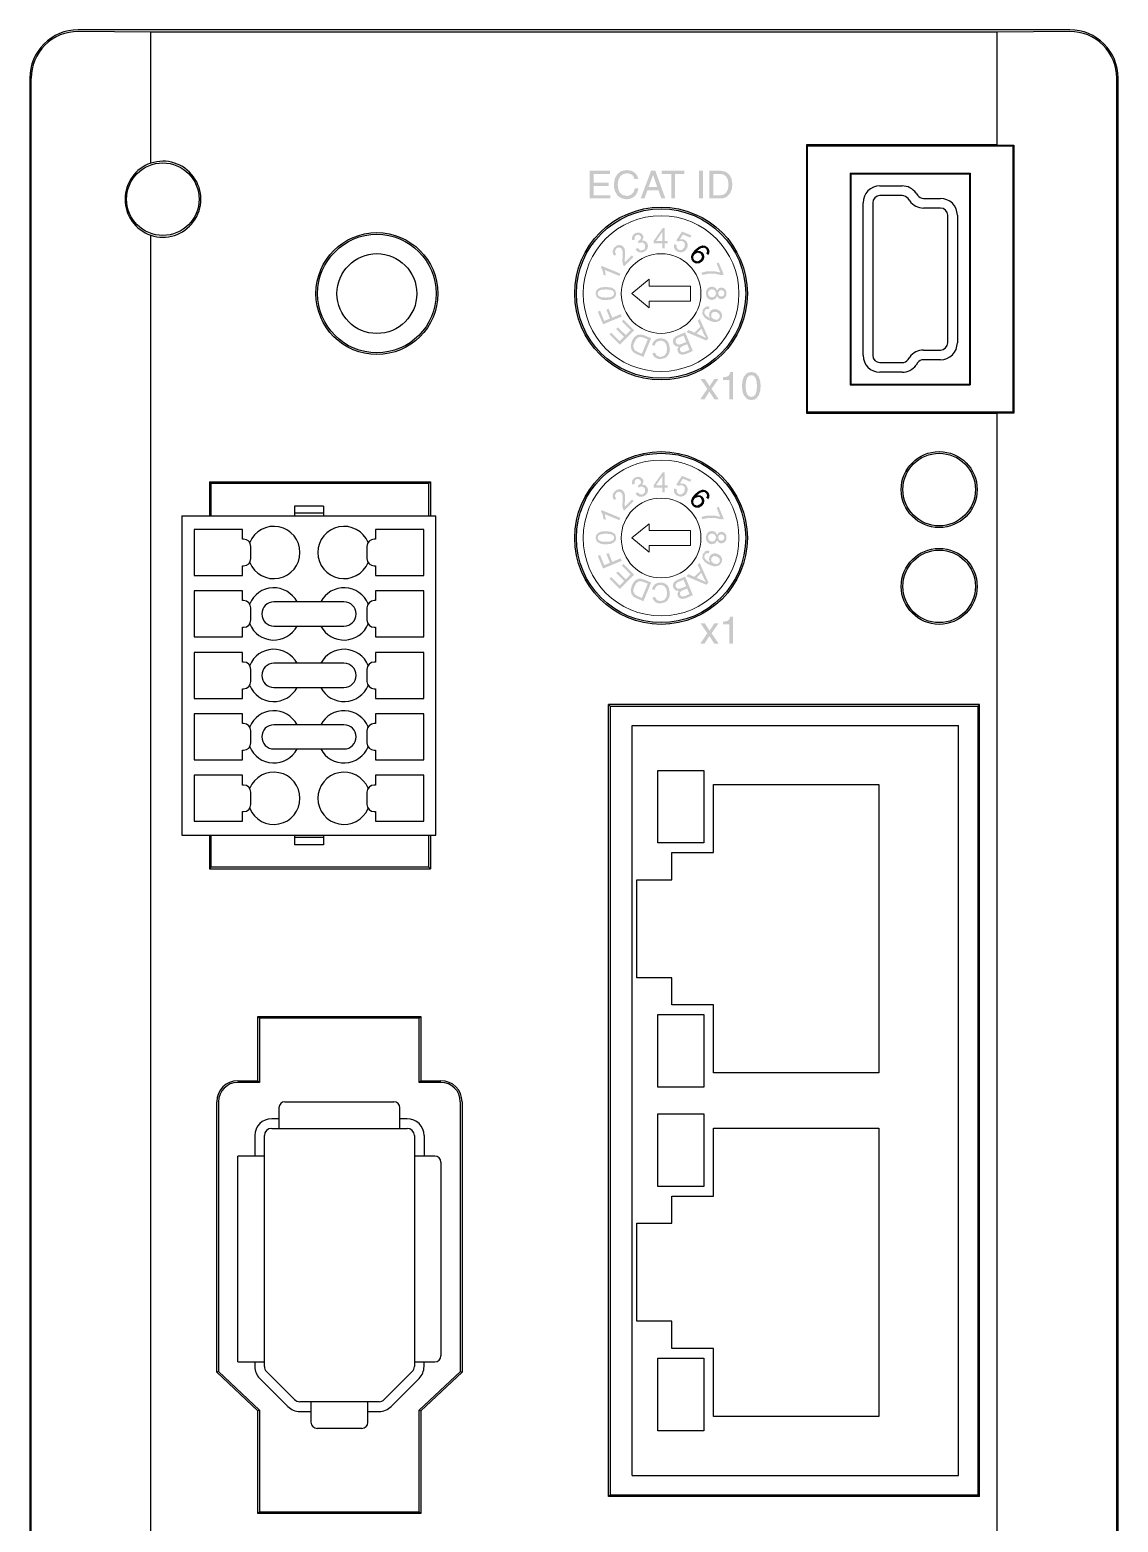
# Model space of a CAD drawing. Header units: inches. Extents: x 211.4 to 252.5, y 30.1 to 125.7.
# Drawn here: x 211.4 to 252.5, y 69.4 to 125.7 of the extents above; entities that cross this region are included whole.
import ezdxf

# ---------------------------------------------------------------- set-up
doc = ezdxf.new("R2010")
doc.units = ezdxf.units.IN
doc.header["$MEASUREMENT"] = 0

msp = doc.modelspace()

# ---------------------------------------------------------------- hatches: boundary and pattern name
h = msp.add_hatch(color=7)
h.dxf.hatch_style = 2
h.paths.add_polyline_path([(233.326, 119.377), (232.553, 119.377), (232.553, 120.424), (233.316, 120.424), (233.316, 120.299), (232.695, 120.299), (232.695, 119.978), (233.268, 119.978), (233.268, 119.852), (232.695, 119.852), (232.695, 119.502), (233.326, 119.502)])
h = msp.add_hatch(color=7)
h.dxf.hatch_style = 2
h.paths.add_polyline_path([(234.246, 120.109), (234.198, 120.221), (234.123, 120.287), (234.036, 120.318), (233.953, 120.326), (233.82, 120.3), (233.711, 120.222), (233.638, 120.092), (233.61, 119.91), (233.628, 119.738), (233.686, 119.6), (233.794, 119.508), (233.958, 119.475), (234.036, 119.485), (234.123, 119.527), (234.203, 119.614), (234.257, 119.761), (234.393, 119.761), (234.345, 119.594), (234.266, 119.48), (234.172, 119.407), (234.077, 119.368), (233.992, 119.352), (233.936, 119.349), (233.762, 119.38), (233.611, 119.477), (233.505, 119.649), (233.475, 119.766), (233.465, 119.906), (233.498, 120.127), (233.595, 120.299), (233.748, 120.412), (233.953, 120.452), (234.131, 120.422), (234.262, 120.346), (234.346, 120.236), (234.384, 120.109)])
h = msp.add_hatch(color=7)
h.paths.add_polyline_path([(235.098, 119.807), (234.943, 120.268), (234.773, 119.807)])
h.paths.add_polyline_path([(234.729, 119.682), (234.62, 119.377), (234.474, 119.377), (234.868, 120.424), (235.029, 120.424), (235.407, 119.377), (235.253, 119.377), (235.15, 119.682)])
h = msp.add_hatch(color=7)
h.dxf.hatch_style = 2
h.paths.add_polyline_path([(235.271, 120.424), (236.122, 120.424), (236.122, 120.299), (235.767, 120.299), (235.767, 119.377), (235.626, 119.377), (235.626, 120.299), (235.271, 120.299)])
h = msp.add_hatch(color=7)
h.dxf.hatch_style = 2
h.paths.add_polyline_path([(236.822, 119.377), (236.68, 119.377), (236.68, 120.424), (236.822, 120.424)])
h = msp.add_hatch(color=7)
h.paths.add_polyline_path([(237.212, 119.498), (237.487, 119.498), (237.611, 119.524), (237.707, 119.602), (237.77, 119.73), (237.79, 119.906), (237.769, 120.08), (237.706, 120.203), (237.606, 120.278), (237.477, 120.303), (237.212, 120.303)])
h.paths.add_polyline_path([(237.072, 120.424), (237.496, 120.424), (237.68, 120.387), (237.818, 120.282), (237.905, 120.122), (237.936, 119.915), (237.915, 119.732), (237.842, 119.557), (237.704, 119.428), (237.607, 119.39), (237.49, 119.377), (237.072, 119.377)])
h = msp.add_hatch(color=7)
h.paths.add_polyline_path([(235.292, 117.771), (235.292, 118.114), (235.053, 117.771)])
h.paths.add_polyline_path([(235.292, 117.501), (235.292, 117.686), (234.961, 117.686), (234.961, 117.771), (235.309, 118.265), (235.386, 118.265), (235.386, 117.771), (235.488, 117.771), (235.488, 117.686), (235.386, 117.686), (235.386, 117.501)])
h = msp.add_hatch(color=7)
h.dxf.hatch_style = 2
h.paths.add_polyline_path([(234.28, 117.463), (234.364, 117.51), (234.456, 117.425), (234.558, 117.429), (234.61, 117.463), (234.643, 117.514), (234.642, 117.635), (234.562, 117.718), (234.448, 117.715), (234.391, 117.68), (234.37, 117.76), (234.472, 117.834), (234.49, 117.885), (234.479, 117.942), (234.413, 118.007), (234.318, 118.004), (234.247, 117.937), (234.244, 117.825), (234.15, 117.805), (234.144, 117.892), (234.167, 117.97), (234.215, 118.031), (234.287, 118.076), (234.402, 118.093), (234.503, 118.057), (234.568, 117.977), (234.576, 117.885), (234.531, 117.793), (234.652, 117.773), (234.734, 117.675), (234.752, 117.583), (234.732, 117.49), (234.675, 117.412), (234.587, 117.357), (234.496, 117.336), (234.411, 117.349), (234.336, 117.392)])
h = msp.add_hatch(color=7)
h.dxf.hatch_style = 2
h.paths.add_polyline_path([(235.74, 117.652), (235.833, 117.623), (235.84, 117.505), (235.915, 117.435), (236.04, 117.438), (236.135, 117.545), (236.143, 117.677), (236.107, 117.731), (236.051, 117.766), (235.966, 117.778), (235.894, 117.75), (235.818, 117.796), (236.034, 118.13), (236.384, 117.985), (236.352, 117.903), (236.07, 118.019), (235.954, 117.844), (236.103, 117.833), (236.183, 117.782), (236.235, 117.704), (236.253, 117.613), (236.23, 117.514), (236.178, 117.431), (236.103, 117.372), (235.998, 117.341), (235.885, 117.364), (235.803, 117.413), (235.751, 117.482), (235.728, 117.564)])
h = msp.add_hatch(color=7)
h.dxf.hatch_style = 2
h.paths.add_polyline_path([(234.142, 117.236), (234.207, 117.173), (233.852, 116.815), (233.814, 116.869), (233.785, 116.985), (233.79, 117.153), (233.798, 117.291), (233.793, 117.386), (233.746, 117.496), (233.651, 117.535), (233.55, 117.488), (233.503, 117.382), (233.515, 117.327), (233.554, 117.274), (233.478, 117.213), (233.427, 117.297), (233.416, 117.382), (233.437, 117.465), (233.495, 117.545), (233.577, 117.603), (233.663, 117.625), (233.744, 117.61), (233.815, 117.563), (233.865, 117.486), (233.886, 117.375), (233.887, 117.293), (233.88, 117.178), (233.873, 117.088), (233.871, 117.035), (233.88, 116.971)])
h = msp.add_hatch(color=7)
h.paths.add_polyline_path([(236.52, 117.282), (236.468, 117.202), (236.463, 117.116), (236.501, 117.045), (236.606, 117.005), (236.669, 117.022), (236.729, 117.067), (236.771, 117.124), (236.786, 117.183), (236.745, 117.291), (236.634, 117.334)])
h.paths.add_polyline_path([(237.024, 117.244), (236.951, 117.304), (236.984, 117.386), (236.944, 117.48), (236.871, 117.52), (236.755, 117.503), (236.689, 117.463), (236.612, 117.397), (236.725, 117.392), (236.816, 117.337), (236.864, 117.264), (236.88, 117.176), (236.859, 117.085), (236.8, 117.003), (236.682, 116.929), (236.555, 116.924), (236.446, 116.988), (236.387, 117.078), (236.374, 117.183), (236.414, 117.303), (236.52, 117.436), (236.671, 117.557), (236.806, 117.607), (236.912, 117.593), (237.003, 117.531), (237.052, 117.464), (237.073, 117.391), (237.064, 117.316)])
h = msp.add_hatch(color=7)
h.dxf.hatch_style = 2
h.paths.add_polyline_path([(233.708, 116.543), (233.671, 116.455), (233.119, 116.684), (233.143, 116.577), (233.154, 116.468), (233.069, 116.503), (233.039, 116.664), (232.977, 116.78), (233, 116.835)])
h = msp.add_hatch(color=7)
h.dxf.hatch_style = 2
h.paths.add_polyline_path([(237.339, 116.929), (237.42, 116.964), (237.611, 116.51), (237.543, 116.482), (237.297, 116.536), (237.009, 116.536), (236.803, 116.491), (236.764, 116.578), (236.981, 116.629), (237.245, 116.633), (237.479, 116.586)])
h = msp.add_hatch(color=7)
h.paths.add_polyline_path([(233.162, 115.64), (233.318, 115.651), (233.411, 115.685), (233.458, 115.734), (233.472, 115.793), (233.457, 115.853), (233.411, 115.903), (233.318, 115.936), (233.162, 115.947), (233.006, 115.936), (232.912, 115.903), (232.866, 115.853), (232.85, 115.792), (232.865, 115.735), (232.907, 115.689), (233.004, 115.652)])
h.paths.add_polyline_path([(233.162, 115.544), (233.041, 115.551), (232.946, 115.573), (232.818, 115.655), (232.773, 115.793), (232.8, 115.901), (232.87, 115.978), (232.983, 116.024), (233.162, 116.04), (233.379, 116.015), (233.508, 115.933), (233.552, 115.793), (233.532, 115.695), (233.472, 115.62), (233.347, 115.564)])
h = msp.add_hatch(color=7)
h.paths.add_polyline_path([(237.521, 115.925), (237.433, 115.89), (237.398, 115.798), (237.433, 115.71), (237.514, 115.676), (237.603, 115.711), (237.638, 115.799), (237.603, 115.89)])
h.paths.add_polyline_path([(237.17, 115.954), (237.093, 115.936), (237.035, 115.88), (237.015, 115.798), (237.058, 115.688), (237.168, 115.644), (237.278, 115.688), (237.322, 115.801), (237.278, 115.911)])
h.paths.add_polyline_path([(237.363, 115.905), (237.423, 115.991), (237.518, 116.019), (237.595, 116.005), (237.657, 115.96), (237.701, 115.889), (237.715, 115.8), (237.701, 115.71), (237.655, 115.64), (237.592, 115.595), (237.513, 115.58), (237.423, 115.607), (237.363, 115.691), (237.289, 115.584), (237.168, 115.547), (237.078, 115.565), (237.002, 115.616), (236.953, 115.696), (236.937, 115.798), (236.953, 115.902), (237.002, 115.98), (237.078, 116.033), (237.17, 116.051), (237.294, 116.012)])
h = msp.add_hatch(color=7)
h.dxf.hatch_style = 2
h.paths.add_polyline_path([(233.762, 114.924), (233.056, 114.63), (232.858, 115.107), (232.942, 115.143), (233.1, 114.758), (233.317, 114.849), (233.18, 115.181), (233.264, 115.217), (233.402, 114.883), (233.72, 115.016)])
h = msp.add_hatch(color=7)
h.paths.add_polyline_path([(236.766, 114.466), (236.583, 114.282), (236.791, 114.19), (236.942, 114.115), (236.867, 114.25)])
h.paths.add_polyline_path([(236.702, 114.843), (237.035, 114.098), (236.957, 114.018), (236.197, 114.338), (236.278, 114.419), (236.503, 114.317), (236.732, 114.544), (236.627, 114.768)])
h = msp.add_hatch(color=7)
h.paths.add_polyline_path([(237.24, 114.815), (237.373, 114.805), (237.455, 114.883), (237.45, 115.002), (237.345, 115.095), (237.221, 115.1), (237.137, 115.017), (237.137, 114.902)])
h.paths.add_polyline_path([(237.075, 115.297), (237.047, 115.212), (236.944, 115.207), (236.889, 115.14), (236.877, 115.061), (236.907, 114.994), (236.975, 114.929), (237.076, 114.872), (237.093, 114.864), (237.055, 114.964), (237.069, 115.069), (237.119, 115.144), (237.193, 115.19), (237.286, 115.206), (237.385, 115.182), (237.475, 115.127), (237.532, 115.048), (237.552, 114.956), (237.532, 114.863), (237.442, 114.752), (237.302, 114.711), (237.209, 114.723), (237.091, 114.763), (236.974, 114.821), (236.889, 114.882), (236.803, 115.019), (236.816, 115.172), (236.918, 115.287), (236.992, 115.307)])
h = msp.add_hatch(color=7)
h.dxf.hatch_style = 2
h.paths.add_polyline_path([(234.229, 114.401), (233.688, 113.861), (233.3, 114.25), (233.365, 114.314), (233.681, 113.996), (233.848, 114.161), (233.55, 114.457), (233.614, 114.52), (233.911, 114.226), (234.093, 114.409), (233.763, 114.738), (233.828, 114.802)])
h = msp.add_hatch(color=7)
h.paths.add_polyline_path([(236.094, 114.206), (235.917, 114.134), (235.855, 114.104), (235.811, 114.062), (235.79, 114.007), (235.8, 113.943), (235.85, 113.884), (235.923, 113.864), (236.032, 113.895), (236.195, 113.963)])
h.paths.add_polyline_path([(236.229, 113.881), (236.077, 113.818), (235.994, 113.773), (235.954, 113.716), (235.961, 113.647), (236.005, 113.591), (236.067, 113.573), (236.179, 113.609), (236.318, 113.668)])
h.paths.add_polyline_path([(236.153, 114.327), (236.445, 113.624), (236.182, 113.513), (236.043, 113.481), (235.941, 113.516), (235.874, 113.597), (235.861, 113.692), (235.909, 113.787), (235.785, 113.811), (235.706, 113.902), (235.688, 114.004), (235.713, 114.091), (235.776, 114.158), (235.884, 114.216)])
h = msp.add_hatch(color=7)
h.paths.add_polyline_path([(234.742, 114.061), (234.594, 114.123), (234.479, 114.155), (234.399, 114.145), (234.31, 114.078), (234.237, 113.951), (234.204, 113.848), (234.201, 113.764), (234.257, 113.648), (234.372, 113.584), (234.519, 113.522)])
h.paths.add_polyline_path([(234.871, 114.106), (234.58, 113.399), (234.336, 113.5), (234.215, 113.563), (234.133, 113.657), (234.099, 113.811), (234.14, 113.991), (234.218, 114.127), (234.308, 114.209), (234.399, 114.245), (234.498, 114.245), (234.616, 114.212)])
h = msp.add_hatch(color=7)
h.dxf.hatch_style = 2
h.paths.add_polyline_path([(235.001, 113.824), (234.901, 113.847), (234.945, 113.958), (235.015, 114.039), (235.105, 114.088), (235.218, 114.104), (235.328, 114.091), (235.418, 114.054), (235.487, 113.992), (235.535, 113.909), (235.577, 113.704), (235.564, 113.592), (235.529, 113.496), (235.475, 113.417), (235.4, 113.361), (235.215, 113.314), (235.11, 113.329), (235.023, 113.374), (234.956, 113.442), (234.913, 113.536), (235.012, 113.559), (235.091, 113.439), (235.218, 113.4), (235.364, 113.442), (235.449, 113.556), (235.471, 113.703), (235.444, 113.873), (235.355, 113.982), (235.225, 114.018), (235.081, 113.969), (235.032, 113.908)])
h = msp.add_hatch(color=7)
h.dxf.hatch_style = 2
h.paths.add_polyline_path([(237.958, 111.804), (237.821, 111.804), (237.821, 112.532), (237.582, 112.532), (237.582, 112.634), (237.689, 112.646), (237.767, 112.673), (237.82, 112.729), (237.858, 112.83), (237.958, 112.83)])
h = msp.add_hatch(color=7)
h.paths.add_polyline_path([(238.865, 112.303), (238.852, 112.475), (238.813, 112.605), (238.747, 112.687), (238.652, 112.714), (238.555, 112.687), (238.488, 112.605), (238.449, 112.475), (238.436, 112.303), (238.449, 112.131), (238.488, 112.001), (238.555, 111.919), (238.652, 111.892), (238.747, 111.919), (238.813, 112.001), (238.852, 112.131)])
h.paths.add_polyline_path([(239.003, 112.303), (238.988, 112.131), (238.936, 111.96), (238.831, 111.829), (238.751, 111.79), (238.652, 111.777), (238.551, 111.79), (238.471, 111.829), (238.363, 111.96), (238.312, 112.131), (238.3, 112.303), (238.312, 112.475), (238.363, 112.646), (238.471, 112.777), (238.551, 112.816), (238.652, 112.829), (238.751, 112.816), (238.831, 112.777), (238.936, 112.646), (238.988, 112.475)])
h = msp.add_hatch(color=7)
h.dxf.hatch_style = 2
h.paths.add_polyline_path([(237.42, 111.804), (237.256, 111.804), (237.067, 112.091), (236.883, 111.804), (236.722, 111.804), (236.99, 112.196), (236.735, 112.567), (236.899, 112.567), (237.076, 112.298), (237.253, 112.567), (237.41, 112.567), (237.151, 112.196)])
h = msp.add_hatch(color=7)
h.dxf.hatch_style = 2
h.paths.add_polyline_path([(234.28, 108.249), (234.364, 108.296), (234.456, 108.212), (234.558, 108.216), (234.643, 108.3), (234.642, 108.421), (234.562, 108.503), (234.448, 108.502), (234.391, 108.466), (234.37, 108.546), (234.472, 108.621), (234.49, 108.671), (234.479, 108.728), (234.413, 108.793), (234.318, 108.79), (234.247, 108.724), (234.244, 108.612), (234.15, 108.591), (234.144, 108.678), (234.167, 108.756), (234.215, 108.818), (234.287, 108.862), (234.402, 108.879), (234.503, 108.844), (234.568, 108.763), (234.576, 108.671), (234.531, 108.58), (234.652, 108.56), (234.734, 108.462), (234.752, 108.37), (234.732, 108.277), (234.675, 108.198), (234.587, 108.143), (234.496, 108.122), (234.411, 108.135), (234.336, 108.178)])
h = msp.add_hatch(color=7)
h.paths.add_polyline_path([(235.292, 108.557), (235.292, 108.901), (235.053, 108.557)])
h.paths.add_polyline_path([(235.292, 108.287), (235.292, 108.472), (234.961, 108.472), (234.961, 108.557), (235.309, 109.052), (235.386, 109.052), (235.386, 108.557), (235.488, 108.557), (235.488, 108.472), (235.386, 108.472), (235.386, 108.287)])
h = msp.add_hatch(color=7)
h.dxf.hatch_style = 2
h.paths.add_polyline_path([(235.74, 108.439), (235.833, 108.408), (235.84, 108.291), (235.915, 108.221), (236.04, 108.224), (236.135, 108.331), (236.143, 108.464), (236.107, 108.517), (236.051, 108.553), (235.966, 108.564), (235.894, 108.537), (235.818, 108.582), (236.034, 108.916), (236.384, 108.771), (236.352, 108.689), (236.07, 108.805), (235.954, 108.63), (236.103, 108.619), (236.183, 108.569), (236.235, 108.491), (236.253, 108.399), (236.23, 108.301), (236.178, 108.217), (236.103, 108.158), (235.998, 108.127), (235.885, 108.15), (235.803, 108.199), (235.751, 108.267), (235.728, 108.35)])
h = msp.add_hatch(color=7)
h.dxf.hatch_style = 2
h.paths.add_polyline_path([(234.142, 108.022), (234.207, 107.959), (233.852, 107.601), (233.814, 107.655), (233.785, 107.771), (233.79, 107.939), (233.798, 108.078), (233.793, 108.173), (233.746, 108.282), (233.651, 108.321), (233.55, 108.274), (233.503, 108.169), (233.515, 108.114), (233.554, 108.061), (233.478, 108), (233.427, 108.084), (233.416, 108.168), (233.437, 108.251), (233.495, 108.331), (233.577, 108.389), (233.663, 108.412), (233.744, 108.396), (233.815, 108.348), (233.865, 108.272), (233.886, 108.162), (233.887, 108.08), (233.88, 107.965), (233.873, 107.874), (233.871, 107.821), (233.88, 107.758)])
h = msp.add_hatch(color=7)
h.paths.add_polyline_path([(236.52, 108.069), (236.468, 107.988), (236.463, 107.902), (236.501, 107.831), (236.606, 107.791), (236.729, 107.854), (236.771, 107.91), (236.786, 107.97), (236.745, 108.077), (236.694, 108.111), (236.634, 108.12)])
h.paths.add_polyline_path([(237.024, 108.03), (236.951, 108.091), (236.984, 108.173), (236.944, 108.266), (236.871, 108.306), (236.755, 108.29), (236.689, 108.25), (236.612, 108.183), (236.725, 108.178), (236.816, 108.123), (236.864, 108.05), (236.88, 107.962), (236.859, 107.871), (236.8, 107.789), (236.682, 107.715), (236.555, 107.71), (236.446, 107.773), (236.387, 107.864), (236.374, 107.97), (236.414, 108.09), (236.52, 108.222), (236.671, 108.343), (236.806, 108.393), (236.912, 108.379), (237.003, 108.317), (237.052, 108.25), (237.073, 108.178), (237.064, 108.102)])
h = msp.add_hatch(color=7)
h.dxf.hatch_style = 2
h.paths.add_polyline_path([(233.708, 107.329), (233.671, 107.241), (233.119, 107.47), (233.143, 107.363), (233.154, 107.255), (233.069, 107.289), (233.039, 107.451), (232.977, 107.566), (233, 107.621)])
h = msp.add_hatch(color=7)
h.dxf.hatch_style = 2
h.paths.add_polyline_path([(237.339, 107.715), (237.42, 107.75), (237.611, 107.295), (237.543, 107.268), (237.297, 107.323), (237.009, 107.324), (236.803, 107.277), (236.764, 107.364), (236.981, 107.415), (237.245, 107.419), (237.479, 107.372)])
h = msp.add_hatch(color=7)
h.paths.add_polyline_path([(233.162, 106.426), (233.318, 106.437), (233.411, 106.472), (233.458, 106.52), (233.472, 106.579), (233.457, 106.639), (233.411, 106.688), (233.318, 106.722), (233.162, 106.733), (233.006, 106.722), (232.912, 106.688), (232.866, 106.639), (232.85, 106.578), (232.865, 106.521), (232.907, 106.476), (233.004, 106.438)])
h.paths.add_polyline_path([(233.162, 106.331), (233.041, 106.338), (232.946, 106.359), (232.818, 106.441), (232.773, 106.579), (232.8, 106.687), (232.87, 106.764), (232.983, 106.81), (233.162, 106.828), (233.379, 106.801), (233.508, 106.719), (233.552, 106.579), (233.532, 106.481), (233.472, 106.407), (233.347, 106.35)])
h = msp.add_hatch(color=7)
h.paths.add_polyline_path([(237.521, 106.712), (237.433, 106.676), (237.398, 106.586), (237.433, 106.495), (237.514, 106.464), (237.603, 106.497), (237.638, 106.587), (237.603, 106.676)])
h.paths.add_polyline_path([(237.17, 106.739), (237.093, 106.722), (237.035, 106.666), (237.015, 106.586), (237.058, 106.475), (237.168, 106.43), (237.278, 106.475), (237.322, 106.588), (237.278, 106.697)])
h.paths.add_polyline_path([(237.363, 106.691), (237.423, 106.778), (237.518, 106.805), (237.595, 106.79), (237.657, 106.745), (237.701, 106.677), (237.715, 106.588), (237.701, 106.497), (237.655, 106.426), (237.592, 106.381), (237.513, 106.366), (237.423, 106.393), (237.363, 106.477), (237.289, 106.371), (237.168, 106.333), (237.078, 106.351), (237.002, 106.404), (236.953, 106.483), (236.937, 106.586), (236.953, 106.688), (237.002, 106.768), (237.078, 106.82), (237.17, 106.838), (237.294, 106.798)])
h = msp.add_hatch(color=7)
h.dxf.hatch_style = 2
h.paths.add_polyline_path([(233.762, 105.71), (233.056, 105.417), (232.858, 105.893), (232.942, 105.929), (233.1, 105.545), (233.317, 105.635), (233.18, 105.967), (233.264, 106.002), (233.402, 105.67), (233.72, 105.803)])
h = msp.add_hatch(color=7)
h.paths.add_polyline_path([(237.24, 105.601), (237.373, 105.591), (237.455, 105.669), (237.45, 105.788), (237.345, 105.881), (237.221, 105.886), (237.137, 105.804), (237.137, 105.689)])
h.paths.add_polyline_path([(237.075, 106.083), (237.047, 105.998), (236.944, 105.993), (236.889, 105.927), (236.877, 105.847), (236.907, 105.78), (236.975, 105.715), (237.076, 105.658), (237.093, 105.65), (237.055, 105.75), (237.069, 105.856), (237.119, 105.93), (237.193, 105.977), (237.286, 105.992), (237.385, 105.969), (237.475, 105.913), (237.532, 105.834), (237.552, 105.742), (237.532, 105.649), (237.442, 105.539), (237.302, 105.497), (237.209, 105.509), (237.091, 105.549), (236.974, 105.607), (236.889, 105.668), (236.803, 105.805), (236.816, 105.957), (236.918, 106.074), (236.992, 106.094)])
h = msp.add_hatch(color=7)
h.dxf.hatch_style = 2
h.paths.add_polyline_path([(234.229, 105.188), (233.688, 104.647), (233.3, 105.035), (233.365, 105.1), (233.681, 104.782), (233.848, 104.947), (233.55, 105.244), (233.614, 105.307), (233.911, 105.012), (234.093, 105.196), (233.763, 105.524), (233.828, 105.588)])
h = msp.add_hatch(color=7)
h.paths.add_polyline_path([(236.766, 105.253), (236.583, 105.068), (236.791, 104.976), (236.942, 104.901), (236.867, 105.036)])
h.paths.add_polyline_path([(236.702, 105.629), (237.035, 104.884), (236.957, 104.805), (236.197, 105.125), (236.278, 105.206), (236.503, 105.103), (236.732, 105.33), (236.627, 105.554)])
h = msp.add_hatch(color=7)
h.paths.add_polyline_path([(234.742, 104.847), (234.594, 104.909), (234.479, 104.942), (234.399, 104.932), (234.31, 104.865), (234.237, 104.737), (234.204, 104.634), (234.201, 104.55), (234.257, 104.434), (234.372, 104.371), (234.519, 104.308)])
h.paths.add_polyline_path([(234.871, 104.891), (234.58, 104.186), (234.336, 104.287), (234.215, 104.349), (234.133, 104.442), (234.099, 104.597), (234.14, 104.778), (234.218, 104.912), (234.308, 104.995), (234.399, 105.031), (234.498, 105.031), (234.616, 104.998)])
h = msp.add_hatch(color=7)
h.dxf.hatch_style = 2
h.paths.add_polyline_path([(235.001, 104.61), (234.901, 104.634), (234.945, 104.745), (235.015, 104.826), (235.105, 104.874), (235.218, 104.89), (235.328, 104.877), (235.418, 104.841), (235.487, 104.779), (235.535, 104.695), (235.577, 104.491), (235.564, 104.378), (235.529, 104.282), (235.475, 104.204), (235.4, 104.147), (235.215, 104.1), (235.11, 104.115), (235.023, 104.16), (234.956, 104.229), (234.913, 104.322), (235.012, 104.345), (235.091, 104.224), (235.218, 104.187), (235.364, 104.229), (235.449, 104.342), (235.471, 104.49), (235.444, 104.66), (235.355, 104.768), (235.225, 104.805), (235.147, 104.792), (235.081, 104.756), (235.032, 104.695)])
h = msp.add_hatch(color=7)
h.paths.add_polyline_path([(236.094, 104.993), (235.917, 104.92), (235.855, 104.89), (235.811, 104.848), (235.79, 104.793), (235.8, 104.729), (235.85, 104.67), (235.923, 104.651), (236.032, 104.682), (236.195, 104.749)])
h.paths.add_polyline_path([(236.229, 104.667), (236.077, 104.603), (235.994, 104.559), (235.954, 104.502), (235.961, 104.433), (236.005, 104.378), (236.067, 104.36), (236.179, 104.395), (236.318, 104.454)])
h.paths.add_polyline_path([(236.153, 105.114), (236.445, 104.41), (236.182, 104.3), (236.043, 104.267), (235.941, 104.302), (235.874, 104.383), (235.861, 104.479), (235.909, 104.573), (235.785, 104.597), (235.706, 104.689), (235.688, 104.79), (235.713, 104.877), (235.776, 104.944), (235.884, 105.003)])
h = msp.add_hatch(color=7)
h.dxf.hatch_style = 2
h.paths.add_polyline_path([(237.958, 102.583), (237.821, 102.583), (237.821, 103.311), (237.582, 103.311), (237.582, 103.413), (237.69, 103.424), (237.767, 103.452), (237.82, 103.508), (237.858, 103.608), (237.958, 103.608)])
h = msp.add_hatch(color=7)
h.dxf.hatch_style = 2
h.paths.add_polyline_path([(237.42, 102.583), (237.256, 102.583), (237.068, 102.87), (236.883, 102.583), (236.721, 102.583), (236.99, 102.975), (236.735, 103.346), (236.899, 103.346), (237.076, 103.077), (237.253, 103.346), (237.41, 103.346), (237.151, 102.975)])

# ---------------------------------------------------------------- linework, layer by layer
at = {"color": 7, "linetype": 'Continuous'}
for p, q in [((250.67, 125.739), (213.247, 125.739)), ((215.985, 125.653), (213.247, 125.674)), ((215.985, 120.708), (215.985, 125.653)), ((247.932, 125.653), (215.985, 125.653)), ((250.67, 125.674), (247.932, 125.653)), ((247.932, 121.396), (247.932, 125.653)), ((211.421, 123.914), (211.421, 36.288)), ((211.472, 36.288), (211.472, 123.914)), ((252.445, 36.288), (252.445, 123.914)), ((252.496, 36.288), (252.496, 123.914)), ((240.728, 121.396), (240.728, 111.279)), ((247.932, 121.396), (240.728, 121.396)), ((240.767, 121.358), (240.728, 121.396)), ((240.767, 111.317), (240.767, 121.358)), ((240.767, 121.358), (248.525, 121.358)), ((247.932, 121.396), (248.56, 121.393)), ((248.525, 121.358), (248.56, 121.393)), ((248.525, 121.358), (248.525, 111.317)), ((248.56, 121.393), (248.56, 111.282)), ((242.384, 120.334), (242.384, 112.342)), ((242.41, 120.308), (242.384, 120.334)), ((242.384, 120.334), (246.908, 120.334)), ((242.41, 120.308), (242.41, 112.367)), ((242.41, 120.308), (246.882, 120.308)), ((246.882, 120.308), (246.908, 120.334)), ((246.882, 120.308), (246.882, 112.367)), ((246.908, 120.334), (246.908, 112.342)), ((243.505, 119.852), (244.345, 119.852)), ((244.345, 119.487), (243.505, 119.487)), ((244.628, 119.286), (244.568, 119.371)), ((244.866, 119.582), (244.926, 119.497)), ((245.15, 119.382), (245.787, 119.382)), ((242.866, 113.462), (242.866, 119.213)), ((243.231, 119.213), (243.231, 113.462)), ((245.787, 119.017), (245.15, 119.017)), ((246.061, 113.933), (246.061, 118.743)), ((246.426, 118.743), (246.426, 113.933)), ((215.985, 34.549), (215.985, 117.991)), ((243.505, 113.189), (244.345, 113.189)), ((244.568, 113.304), (244.628, 113.389)), ((244.926, 113.178), (244.866, 113.093)), ((245.15, 113.659), (245.787, 113.659)), ((245.787, 113.294), (245.15, 113.294)), ((244.345, 112.824), (243.505, 112.824)), ((242.41, 112.367), (242.384, 112.342)), ((242.384, 112.342), (246.908, 112.342)), ((242.41, 112.367), (246.882, 112.367)), ((246.882, 112.367), (246.908, 112.342)), ((240.767, 111.317), (240.728, 111.279)), ((240.728, 111.279), (247.932, 111.279)), ((248.525, 111.317), (240.767, 111.317)), ((248.56, 111.282), (247.932, 111.279)), ((247.932, 68.198), (247.932, 111.279)), ((248.525, 111.317), (248.56, 111.282)), ((218.203, 108.689), (226.546, 108.689)), ((218.203, 108.689), (218.203, 107.411)), ((218.267, 108.625), (218.203, 108.689)), ((226.482, 108.625), (226.546, 108.689)), ((226.546, 108.689), (226.546, 107.411)), ((226.482, 108.625), (218.267, 108.625)), ((218.267, 107.411), (218.267, 108.625)), ((226.482, 107.411), (226.482, 108.625)), ((222.502, 107.776), (221.407, 107.776)), ((221.407, 107.776), (221.407, 107.502)), ((222.502, 107.776), (222.502, 107.502)), ((217.163, 107.411), (217.163, 95.362)), ((217.163, 107.411), (226.747, 107.411)), ((221.407, 107.502), (221.407, 107.411)), ((222.502, 107.502), (221.407, 107.502)), ((222.502, 107.502), (222.502, 107.411)), ((226.747, 95.362), (226.747, 107.411)), ((219.445, 106.891), (217.619, 106.891)), ((217.619, 106.891), (217.619, 105.156)), ((219.445, 106.525), (219.445, 106.891)), ((219.49, 106.525), (219.445, 106.525)), ((224.465, 106.525), (224.419, 106.525)), ((226.29, 106.891), (224.465, 106.891)), ((224.465, 106.891), (224.465, 106.525)), ((226.29, 105.156), (226.29, 106.891)), ((219.764, 105.795), (219.764, 106.252)), ((224.145, 106.252), (224.145, 105.795)), ((219.445, 105.521), (219.49, 105.521)), ((219.445, 105.156), (219.445, 105.521)), ((224.419, 105.521), (224.465, 105.521)), ((224.465, 105.521), (224.465, 105.156)), ((217.619, 105.156), (219.445, 105.156)), ((224.465, 105.156), (226.29, 105.156)), ((219.445, 104.572), (217.619, 104.572)), ((217.619, 104.572), (217.619, 102.838)), ((219.445, 104.207), (219.445, 104.572)), ((219.49, 104.207), (219.445, 104.207)), ((223.278, 104.161), (220.631, 104.161)), ((224.465, 104.207), (224.419, 104.207)), ((224.465, 104.572), (224.465, 104.207)), ((226.29, 104.572), (224.465, 104.572)), ((226.29, 102.838), (226.29, 104.572)), ((219.764, 103.477), (219.764, 103.933)), ((224.145, 103.933), (224.145, 103.477)), ((219.445, 102.838), (219.445, 103.203)), ((219.445, 103.203), (219.49, 103.203)), ((220.631, 103.249), (223.278, 103.249)), ((224.419, 103.203), (224.465, 103.203)), ((224.465, 103.203), (224.465, 102.838)), ((217.619, 102.838), (219.445, 102.838)), ((224.465, 102.838), (226.29, 102.838)), ((219.445, 102.254), (217.619, 102.254)), ((217.619, 102.254), (217.619, 100.519)), ((219.445, 101.889), (219.445, 102.254)), ((226.29, 102.254), (224.465, 102.254)), ((224.465, 102.254), (224.465, 101.889)), ((226.29, 100.519), (226.29, 102.254)), ((219.49, 101.889), (219.445, 101.889)), ((219.764, 101.158), (219.764, 101.615)), ((223.278, 101.843), (220.631, 101.843)), ((224.145, 101.615), (224.145, 101.158)), ((224.465, 101.889), (224.419, 101.889)), ((219.445, 100.519), (219.445, 100.885)), ((219.445, 100.885), (219.49, 100.885)), ((220.631, 100.93), (223.278, 100.93)), ((224.419, 100.885), (224.465, 100.885)), ((224.465, 100.885), (224.465, 100.519)), ((217.619, 100.519), (219.445, 100.519)), ((224.465, 100.519), (226.29, 100.519)), ((247.265, 100.291), (233.264, 100.291)), ((233.264, 70.407), (233.264, 100.291)), ((233.328, 100.227), (233.264, 100.291)), ((233.328, 100.227), (247.202, 100.227)), ((233.328, 100.227), (233.328, 70.471)), ((247.202, 100.227), (247.265, 100.291)), ((247.202, 100.227), (247.202, 70.471)), ((247.265, 70.407), (247.265, 100.291)), ((217.619, 99.935), (217.619, 98.201)), ((219.445, 99.935), (217.619, 99.935)), ((219.445, 99.57), (219.445, 99.935)), ((224.465, 99.935), (224.465, 99.57)), ((226.29, 99.935), (224.465, 99.935)), ((226.29, 98.201), (226.29, 99.935)), ((219.49, 99.57), (219.445, 99.57)), ((219.764, 98.84), (219.764, 99.296)), ((223.278, 99.525), (220.631, 99.525)), ((224.145, 99.296), (224.145, 98.84)), ((224.465, 99.57), (224.419, 99.57)), ((234.149, 71.201), (234.149, 99.497)), ((234.149, 99.497), (246.471, 99.497)), ((246.471, 71.201), (246.471, 99.497)), ((219.445, 98.201), (219.445, 98.566)), ((219.445, 98.566), (219.49, 98.566)), ((220.631, 98.612), (223.278, 98.612)), ((224.419, 98.566), (224.465, 98.566)), ((224.465, 98.566), (224.465, 98.201)), ((217.619, 98.201), (219.445, 98.201)), ((224.465, 98.201), (226.29, 98.201)), ((219.445, 97.617), (217.619, 97.617)), ((217.619, 97.617), (217.619, 95.883)), ((219.445, 97.252), (219.445, 97.617)), ((224.465, 97.617), (224.465, 97.252)), ((226.29, 97.617), (224.465, 97.617)), ((226.29, 95.883), (226.29, 97.617)), ((235.126, 97.804), (236.86, 97.804)), ((235.126, 96.596), (235.126, 97.804)), ((236.86, 97.804), (236.86, 96.596)), ((219.49, 97.252), (219.445, 97.252)), ((219.764, 96.522), (219.764, 96.978)), ((224.145, 96.978), (224.145, 96.522)), ((224.465, 97.252), (224.419, 97.252)), ((237.225, 94.701), (237.225, 97.265)), ((237.225, 97.265), (243.459, 97.265)), ((243.459, 97.265), (243.459, 86.394)), ((235.126, 96.273), (235.126, 96.596)), ((235.126, 95.066), (235.126, 96.273)), ((236.86, 96.596), (236.86, 96.273)), ((236.86, 96.273), (236.86, 95.066)), ((217.619, 95.883), (219.445, 95.883)), ((219.445, 96.248), (219.49, 96.248)), ((219.445, 95.883), (219.445, 96.248)), ((224.419, 96.248), (224.465, 96.248)), ((224.465, 96.248), (224.465, 95.883)), ((224.465, 95.883), (226.29, 95.883)), ((217.163, 95.362), (226.747, 95.362)), ((218.203, 95.362), (218.203, 94.094)), ((218.267, 94.157), (218.267, 95.362)), ((221.407, 95.362), (221.407, 95.271)), ((222.502, 95.271), (221.407, 95.271)), ((221.407, 95.271), (221.407, 94.997)), ((222.502, 95.362), (222.502, 95.271)), ((222.502, 95.271), (222.502, 94.997)), ((226.482, 94.157), (226.482, 95.362)), ((226.546, 95.362), (226.546, 94.094)), ((222.502, 94.997), (221.407, 94.997)), ((236.86, 95.066), (235.126, 95.066)), ((235.646, 93.678), (235.646, 94.701)), ((235.646, 94.701), (237.225, 94.701)), ((218.267, 94.157), (218.203, 94.094)), ((218.203, 94.094), (226.546, 94.094)), ((226.482, 94.157), (218.267, 94.157)), ((226.482, 94.157), (226.546, 94.094)), ((234.332, 93.678), (235.646, 93.678)), ((234.332, 89.982), (234.332, 93.678)), ((235.646, 89.982), (234.332, 89.982)), ((235.646, 88.959), (235.646, 89.982)), ((237.225, 88.959), (235.646, 88.959)), ((237.225, 86.394), (237.225, 88.959)), ((220.029, 88.516), (226.181, 88.516)), ((220.029, 86.098), (220.029, 88.516)), ((220.093, 88.453), (220.029, 88.516)), ((226.117, 88.453), (220.093, 88.453)), ((220.093, 88.453), (220.093, 86.034)), ((226.117, 88.453), (226.181, 88.516)), ((226.117, 86.034), (226.117, 88.453)), ((226.181, 88.516), (226.181, 86.098)), ((235.126, 88.594), (236.86, 88.594)), ((235.126, 87.387), (235.126, 88.594)), ((236.86, 88.594), (236.86, 87.387)), ((235.126, 87.063), (235.126, 87.387)), ((236.86, 87.387), (236.86, 87.063)), ((235.126, 85.856), (235.126, 87.063)), ((236.86, 87.063), (236.86, 85.856)), ((243.459, 86.394), (237.225, 86.394)), ((219.271, 86.098), (220.029, 86.098)), ((220.093, 86.034), (219.271, 86.034)), ((220.093, 86.034), (220.029, 86.098)), ((226.117, 86.034), (226.181, 86.098)), ((226.938, 86.034), (226.117, 86.034)), ((226.181, 86.098), (226.938, 86.098)), ((236.86, 85.856), (235.126, 85.856)), ((218.477, 75.099), (218.477, 85.304)), ((218.541, 85.304), (218.541, 75.126)), ((220.823, 85.075), (220.823, 84.802)), ((221.051, 85.304), (225.158, 85.304)), ((225.387, 84.802), (225.387, 85.075)), ((227.669, 75.126), (227.669, 85.304)), ((227.732, 85.304), (227.732, 75.099)), ((220.823, 84.665), (220.549, 84.665)), ((220.823, 84.802), (220.823, 84.3)), ((225.387, 84.3), (225.387, 84.802)), ((225.66, 84.665), (225.387, 84.665)), ((235.126, 84.843), (236.86, 84.843)), ((235.126, 83.635), (235.126, 84.843)), ((236.86, 84.843), (236.86, 83.635)), ((219.91, 84.026), (219.91, 83.25)), ((220.275, 83.25), (220.275, 84.026)), ((220.549, 84.3), (220.823, 84.3)), ((220.823, 84.3), (225.387, 84.3)), ((225.387, 84.3), (225.66, 84.3)), ((225.934, 84.026), (225.934, 83.25)), ((226.299, 84.026), (226.299, 83.25)), ((237.225, 84.304), (243.459, 84.304)), ((237.225, 81.739), (237.225, 84.304)), ((243.459, 84.304), (243.459, 73.433)), ((235.126, 83.312), (235.126, 83.635)), ((236.86, 83.635), (236.86, 83.312)), ((219.271, 75.491), (219.271, 83.25)), ((219.91, 83.25), (219.271, 83.25)), ((220.275, 83.25), (219.91, 83.25)), ((220.275, 75.491), (220.275, 83.25)), ((225.934, 83.25), (225.934, 75.491)), ((226.299, 83.25), (225.934, 83.25)), ((226.71, 83.25), (226.299, 83.25)), ((226.938, 83.022), (226.938, 75.72)), ((235.126, 82.104), (235.126, 83.312)), ((236.86, 83.312), (236.86, 82.104)), ((236.86, 82.104), (235.126, 82.104)), ((235.646, 81.739), (237.225, 81.739)), ((235.646, 80.717), (235.646, 81.739)), ((234.332, 80.717), (235.646, 80.717)), ((234.332, 77.02), (234.332, 80.717)), ((235.646, 77.02), (234.332, 77.02)), ((235.646, 75.998), (235.646, 77.02)), ((237.225, 75.998), (235.646, 75.998)), ((237.225, 73.433), (237.225, 75.998)), ((219.271, 75.491), (219.91, 75.491)), ((219.91, 75.491), (220.275, 75.491)), ((219.91, 75.491), (219.91, 75.319)), ((220.275, 75.319), (220.275, 75.491)), ((225.934, 75.491), (226.299, 75.491)), ((225.934, 75.491), (225.934, 75.319)), ((226.299, 75.491), (226.71, 75.491)), ((226.299, 75.319), (226.299, 75.491)), ((235.126, 75.633), (236.86, 75.633)), ((235.126, 74.425), (235.126, 75.633)), ((236.86, 75.633), (236.86, 74.425)), ((218.541, 75.126), (218.477, 75.099)), ((220.029, 73.638), (218.477, 75.099)), ((218.541, 75.126), (220.093, 73.666)), ((221.415, 74.066), (220.355, 75.125)), ((225.854, 75.125), (224.794, 74.066)), ((226.117, 73.666), (227.669, 75.126)), ((227.732, 75.099), (226.181, 73.638)), ((227.669, 75.126), (227.732, 75.099)), ((220.097, 74.867), (221.157, 73.807)), ((225.053, 73.807), (226.112, 74.867)), ((235.126, 74.102), (235.126, 74.425)), ((236.86, 74.425), (236.86, 74.102)), ((222.032, 73.985), (221.609, 73.985)), ((224.177, 73.985), (222.032, 73.985)), ((222.032, 73.985), (222.032, 73.483)), ((224.177, 73.483), (224.177, 73.985)), ((224.601, 73.985), (224.177, 73.985)), ((235.126, 72.895), (235.126, 74.102)), ((236.86, 74.102), (236.86, 72.895)), ((220.093, 73.666), (220.029, 73.638)), ((220.029, 69.769), (220.029, 73.638)), ((220.093, 73.666), (220.093, 69.832)), ((221.609, 73.62), (222.032, 73.62)), ((222.032, 73.483), (222.032, 73.21)), ((224.177, 73.62), (224.601, 73.62)), ((224.177, 73.21), (224.177, 73.483)), ((226.117, 73.666), (226.181, 73.638)), ((226.117, 69.832), (226.117, 73.666)), ((226.181, 73.638), (226.181, 69.769)), ((243.459, 73.433), (237.225, 73.433)), ((223.949, 72.981), (222.26, 72.981)), ((236.86, 72.895), (235.126, 72.895)), ((234.149, 71.201), (246.471, 71.201)), ((233.328, 70.471), (233.264, 70.407)), ((247.265, 70.407), (233.264, 70.407)), ((233.328, 70.471), (247.202, 70.471)), ((247.202, 70.471), (247.265, 70.407)), ((220.093, 69.832), (220.029, 69.769)), ((220.093, 69.832), (226.117, 69.832)), ((226.117, 69.832), (226.181, 69.769)), ((226.181, 69.769), (220.029, 69.769))]:
    msp.add_line(p, q, dxfattribs=at)
at = {"color": 7, "lineweight": 0}
for points in [[(236.354, 116.072), (234.791, 116.072), (234.791, 116.328), (234.137, 115.79), (234.791, 115.252), (234.791, 115.507), (236.354, 115.507)], [(236.354, 106.854), (234.791, 106.854), (234.791, 107.109), (234.137, 106.571), (234.791, 106.033), (234.791, 106.289), (236.354, 106.289)]]:
    msp.add_lwpolyline(points, close=True, dxfattribs=at)
at = {"color": 7, "linetype": 'Continuous'}
for centre, radius in [((216.442, 119.35), 1.369), ((235.244, 115.79), 3.258), ((235.244, 115.79), 3.195), ((224.52, 115.79), 2.3), ((224.52, 115.79), 2.236), ((224.52, 115.79), 1.506), ((235.244, 106.571), 3.258), ((245.741, 108.397), 1.433), ((235.244, 106.571), 3.195), ((245.741, 108.397), 1.369), ((245.741, 104.746), 1.433), ((245.741, 104.746), 1.369)]:
    msp.add_circle(centre, radius, dxfattribs=at)
at = {"color": 7, "lineweight": 0}
for centre, radius in [((235.244, 115.79), 2.939), ((235.244, 115.789), 1.503), ((235.244, 106.571), 2.939), ((235.244, 106.57), 1.504)]:
    msp.add_circle(centre, radius, dxfattribs=at)
at = {"color": 7, "linetype": 'Continuous'}
for centre, radius, start, end in [((213.247, 123.914), 1.826, 90, 180), ((213.233, 123.914), 1.761, 89.5504, 179.9991), ((250.67, 123.914), 1.826, 0, 90), ((250.684, 123.914), 1.761, 0.0006, 90.4498), ((216.449, 119.35), 1.435, 108.855, 251.145), ((216.442, 119.35), 1.433, 251.4276, 108.5724), ((243.505, 119.213), 0.639, 90, 180), ((243.505, 119.213), 0.274, 90, 180), ((244.345, 119.213), 0.639, 35.3183, 90), ((244.345, 119.213), 0.274, 35.3183, 90), ((245.15, 119.656), 0.274, 215.3183, 270), ((245.787, 118.743), 0.639, 0, 90), ((245.15, 119.656), 0.639, 215.3183, 270), ((245.787, 118.743), 0.274, 0, 90), ((245.787, 113.933), 0.274, 270, 0), ((245.787, 113.933), 0.639, 270, 0), ((243.505, 113.462), 0.639, 180, 270), ((243.505, 113.462), 0.274, 180, 270), ((244.345, 113.462), 0.274, 270, 324.6817), ((245.15, 113.02), 0.639, 90, 144.6817), ((245.15, 113.02), 0.274, 90, 144.6817), ((244.345, 113.462), 0.639, 270, 324.6817), ((220.631, 106.023), 0.986, 202.4703, 157.5297), ((223.278, 106.023), 0.986, 22.4703, 337.5297), ((219.49, 106.252), 0.274, 0, 90), ((224.419, 106.252), 0.274, 90, 180), ((219.49, 105.795), 0.274, 270, 0), ((224.419, 105.795), 0.274, 180, 270), ((219.49, 103.933), 0.274, 0, 90), ((220.631, 103.705), 0.986, 27.5785, 157.5297), ((220.631, 103.705), 0.456, 90, 270), ((223.278, 103.705), 0.986, 22.4703, 152.4215), ((223.278, 103.705), 0.456, 270, 90), ((224.419, 103.933), 0.274, 90, 180), ((219.49, 103.477), 0.274, 270, 0), ((220.631, 103.705), 0.986, 202.4703, 332.4215), ((223.278, 103.705), 0.986, 207.5785, 337.5297), ((224.419, 103.477), 0.274, 180, 270), ((220.631, 101.387), 0.986, 27.5785, 157.5297), ((223.278, 101.387), 0.986, 22.4703, 152.4215), ((219.49, 101.615), 0.274, 0, 90), ((220.631, 101.387), 0.456, 90, 270), ((223.278, 101.387), 0.456, 270, 90), ((224.419, 101.615), 0.274, 90, 180), ((219.49, 101.158), 0.274, 270, 0), ((220.631, 101.387), 0.986, 202.4703, 332.4215), ((223.278, 101.387), 0.986, 207.5785, 337.5297), ((224.419, 101.158), 0.274, 180, 270), ((220.631, 99.068), 0.986, 27.5785, 157.5297), ((223.278, 99.068), 0.986, 22.4703, 152.4215), ((219.49, 99.296), 0.274, 0, 90), ((220.631, 99.068), 0.456, 90, 270), ((223.278, 99.068), 0.456, 270, 90), ((224.419, 99.296), 0.274, 90, 180), ((219.49, 98.84), 0.274, 270, 0), ((220.631, 99.068), 0.986, 202.4703, 332.4215), ((223.278, 99.068), 0.986, 207.5785, 337.5297), ((224.419, 98.84), 0.274, 180, 270), ((220.631, 96.75), 0.986, 202.4703, 157.5297), ((223.278, 96.75), 0.986, 22.4703, 337.5297), ((219.49, 96.978), 0.274, 0, 90), ((224.419, 96.978), 0.274, 90, 180), ((219.49, 96.522), 0.274, 270, 0), ((224.419, 96.522), 0.274, 180, 270), ((219.271, 85.304), 0.794, 90, 180), ((219.271, 85.304), 0.73, 90, 180), ((226.938, 85.304), 0.794, 0, 90), ((226.938, 85.304), 0.73, 0, 90), ((221.051, 85.075), 0.228, 90, 180), ((225.158, 85.075), 0.228, 0, 90), ((220.549, 84.026), 0.639, 90, 180), ((225.66, 84.026), 0.639, 0, 90), ((220.549, 84.026), 0.274, 90, 180), ((225.66, 84.026), 0.274, 0, 90), ((226.71, 83.022), 0.228, 0, 90), ((226.71, 75.72), 0.228, 270, 0), ((220.549, 75.319), 0.639, 180, 225), ((220.549, 75.319), 0.274, 180, 225), ((225.66, 75.319), 0.274, 315, 0), ((225.66, 75.319), 0.639, 315, 0), ((221.609, 74.259), 0.639, 225, 270), ((221.609, 74.259), 0.274, 225, 270), ((224.601, 74.259), 0.274, 270, 315), ((224.601, 74.259), 0.639, 270, 315), ((222.26, 73.21), 0.228, 180, 270), ((223.949, 73.21), 0.228, 270, 0)]:
    msp.add_arc(centre, radius, start, end, dxfattribs=at)

doc.saveas('drawing.dxf')
